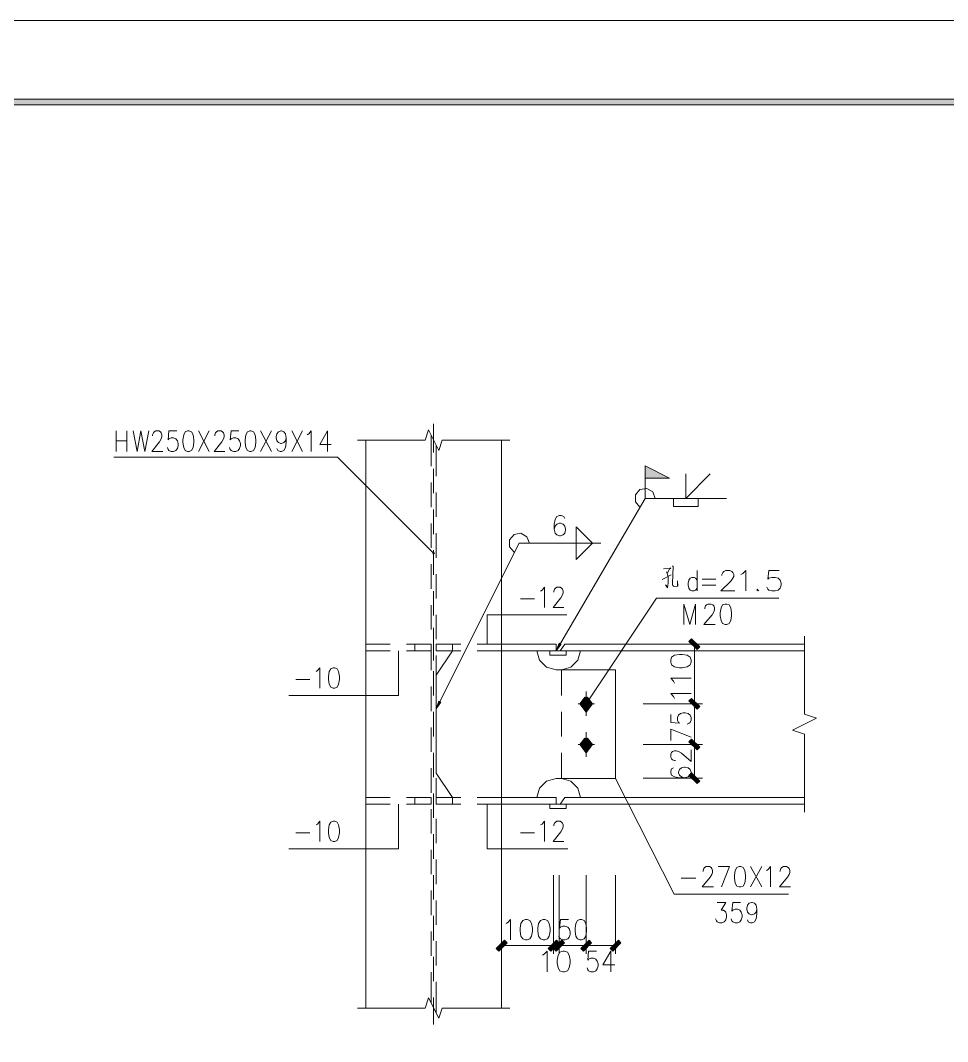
# Model space of a CAD drawing. Header units: millimetres. Extents: x 0 to 586, y 0 to 414.
# Drawn here: x 199.7 to 311.8, y 290.7 to 414.1 of the extents above; entities that cross this region are included whole.
import ezdxf

# ---------------------------------------------------------------- set-up
doc = ezdxf.new("R2010")
doc.units = ezdxf.units.MM

msp = doc.modelspace()

# ---------------------------------------------------------------- hatches: boundary and pattern name
h = msp.add_hatch(color=0)
h.dxf.hatch_style = 2
h.paths.add_polyline_path([(576.117861, 404.569083), (575.429944, 403.877639), (24.994306, 403.877639), (24.302861, 404.569083)])
h = msp.add_hatch(color=0)
h.dxf.hatch_style = 2
h.paths.add_polyline_path([(275.237222, 358.796167), (275.237222, 360.274306), (278.197028, 358.796167)])
h = msp.add_hatch(color=0)
h.dxf.hatch_style = 2
h.paths.add_polyline_path([(249.689056, 349.800333), (249.590278, 349.705083), (249.689056, 349.705083)])
h = msp.add_hatch(color=0)
h.dxf.hatch_style = 2
h.paths.add_polyline_path([(249.590278, 349.705083), (249.689056, 349.606306), (249.689056, 349.705083)])
h = msp.add_hatch(color=0)
h.dxf.hatch_style = 2
h.paths.add_polyline_path([(249.787833, 349.705083), (249.689056, 349.800333), (249.689056, 349.705083)])
h = msp.add_hatch(color=0)
h.dxf.hatch_style = 2
h.paths.add_polyline_path([(249.689056, 349.606306), (249.787833, 349.705083), (249.689056, 349.705083)])
h = msp.add_hatch(color=0)
h.dxf.hatch_style = 2
h.paths.add_polyline_path([(280.543, 339.054722), (280.856972, 339.368694), (281.84475, 338.380917), (281.530778, 338.070472)])
h = msp.add_hatch(color=0)
h.dxf.hatch_style = 2
h.paths.add_polyline_path([(264.4775, 337.929361), (264.847917, 338.857167), (265.105444, 338.705472)])
h = msp.add_hatch(color=0)
h.dxf.hatch_style = 2
h.paths.add_polyline_path([(267.952361, 332.299028), (268.301611, 332.027389), (267.913556, 331.522917), (267.352639, 331.522917)])
h = msp.add_hatch(color=0)
h.dxf.hatch_style = 2
h.paths.add_polyline_path([(268.897806, 331.522917), (268.340417, 331.522917), (267.952361, 332.027389), (268.301611, 332.299028)])
h = msp.add_hatch(color=0)
h.dxf.hatch_style = 2
h.paths.add_polyline_path([(280.543, 331.858056), (280.856972, 332.172028), (281.84475, 331.18425), (281.530778, 330.870278)])
h = msp.add_hatch(color=0)
h.dxf.hatch_style = 2
h.paths.add_polyline_path([(249.985389, 330.894972), (250.302889, 331.836889), (250.567472, 331.702833)])
h = msp.add_hatch(color=0)
h.dxf.hatch_style = 2
h.paths.add_polyline_path([(267.352639, 331.522917), (267.913556, 331.522917), (268.125222, 331.244222), (268.125222, 330.5175)])
h = msp.add_hatch(color=0)
h.dxf.hatch_style = 2
h.paths.add_polyline_path([(268.125222, 331.671083), (267.980583, 331.522917), (268.125222, 331.522917)])
h = msp.add_hatch(color=0)
h.dxf.hatch_style = 2
h.paths.add_polyline_path([(267.980583, 331.522917), (268.125222, 331.37475), (268.125222, 331.522917)])
h = msp.add_hatch(color=0)
h.dxf.hatch_style = 2
h.paths.add_polyline_path([(268.125222, 331.621694), (268.026444, 331.522917), (268.125222, 331.522917)])
h = msp.add_hatch(color=0)
h.dxf.hatch_style = 2
h.paths.add_polyline_path([(268.026444, 331.522917), (268.125222, 331.424139), (268.125222, 331.522917)])
h = msp.add_hatch(color=0)
h.dxf.hatch_style = 2
h.paths.add_polyline_path([(268.273389, 331.522917), (268.125222, 331.671083), (268.125222, 331.522917)])
h = msp.add_hatch(color=0)
h.dxf.hatch_style = 2
h.paths.add_polyline_path([(268.224, 331.522917), (268.125222, 331.621694), (268.125222, 331.522917)])
h = msp.add_hatch(color=0)
h.dxf.hatch_style = 2
h.paths.add_polyline_path([(268.125222, 331.37475), (268.273389, 331.522917), (268.125222, 331.522917)])
h = msp.add_hatch(color=0)
h.dxf.hatch_style = 2
h.paths.add_polyline_path([(268.125222, 331.424139), (268.224, 331.522917), (268.125222, 331.522917)])
h = msp.add_hatch(color=0)
h.dxf.hatch_style = 2
h.paths.add_polyline_path([(268.125222, 330.5175), (268.125222, 331.244222), (268.340417, 331.522917), (268.897806, 331.522917)])
h = msp.add_hatch(color=0)
h.dxf.hatch_style = 2
h.paths.add_polyline_path([(267.952361, 327.367194), (268.301611, 327.099083), (267.913556, 326.591083), (267.352639, 326.591083)])
h = msp.add_hatch(color=0)
h.dxf.hatch_style = 2
h.paths.add_polyline_path([(268.897806, 326.591083), (268.340417, 326.591083), (267.952361, 327.099083), (268.301611, 327.367194)])
h = msp.add_hatch(color=0)
h.dxf.hatch_style = 2
h.paths.add_polyline_path([(280.543, 326.92975), (280.856972, 327.240194), (281.84475, 326.255944), (281.530778, 325.941972)])
h = msp.add_hatch(color=0)
h.dxf.hatch_style = 2
h.paths.add_polyline_path([(267.352639, 326.591083), (267.913556, 326.591083), (268.125222, 326.315917), (268.125222, 325.585667)])
h = msp.add_hatch(color=0)
h.dxf.hatch_style = 2
h.paths.add_polyline_path([(268.125222, 326.73925), (267.980583, 326.591083), (268.125222, 326.591083)])
h = msp.add_hatch(color=0)
h.dxf.hatch_style = 2
h.paths.add_polyline_path([(267.980583, 326.591083), (268.125222, 326.442917), (268.125222, 326.591083)])
h = msp.add_hatch(color=0)
h.dxf.hatch_style = 2
h.paths.add_polyline_path([(268.273389, 326.591083), (268.125222, 326.73925), (268.125222, 326.591083)])
h = msp.add_hatch(color=0)
h.dxf.hatch_style = 2
h.paths.add_polyline_path([(268.125222, 325.585667), (268.125222, 326.315917), (268.340417, 326.591083), (268.897806, 326.591083)])
h = msp.add_hatch(color=0)
h.dxf.hatch_style = 2
h.paths.add_polyline_path([(268.125222, 326.442917), (268.273389, 326.591083), (268.125222, 326.591083)])
h = msp.add_hatch(color=0)
h.dxf.hatch_style = 2
h.paths.add_polyline_path([(280.543, 322.851639), (280.856972, 323.165611), (281.84475, 322.181361), (281.530778, 321.867389)])
h = msp.add_hatch(color=0)
h.dxf.hatch_style = 2
h.paths.add_polyline_path([(257.570111, 301.646167), (257.256139, 301.960139), (258.243917, 302.947917), (258.554361, 302.633944)])
h = msp.add_hatch(color=0)
h.dxf.hatch_style = 2
h.paths.add_polyline_path([(263.846028, 301.646167), (263.532056, 301.960139), (264.519833, 302.947917), (264.833806, 302.633944)])
h = msp.add_hatch(color=0)
h.dxf.hatch_style = 2
h.paths.add_polyline_path([(264.505722, 301.646167), (264.19175, 301.960139), (265.176, 302.947917), (265.489972, 302.633944)])
h = msp.add_hatch(color=0)
h.dxf.hatch_style = 2
h.paths.add_polyline_path([(267.790083, 301.646167), (267.476111, 301.960139), (268.463889, 302.947917), (268.777861, 302.633944)])
h = msp.add_hatch(color=0)
h.dxf.hatch_style = 2
h.paths.add_polyline_path([(271.339028, 301.646167), (271.025056, 301.960139), (272.012833, 302.947917), (272.326806, 302.633944)])

# ---------------------------------------------------------------- linework, layer by layer
at = {"color": 0, "lineweight": 0}
for points in [[(0, 0), (585.632278, 0), (585.632278, 414.0835), (0, 414.0835)], [(576.117861, 404.569083), (575.429944, 403.877639), (24.994306, 403.877639), (24.302861, 404.569083)], [(219.949889, 364.475889), (219.667667, 364.359472), (219.480694, 364.006694), (219.385444, 363.421083), (219.385444, 363.068306), (219.480694, 362.482694), (219.667667, 362.129917), (219.949889, 362.0135), (220.136861, 362.0135), (220.419083, 362.129917), (220.606056, 362.482694), (220.701306, 363.068306), (220.701306, 363.421083), (220.606056, 364.006694), (220.419083, 364.359472), (220.136861, 364.475889)], [(227.460528, 364.475889), (227.181833, 364.359472), (226.991333, 364.006694), (226.899611, 363.421083), (226.899611, 363.068306), (226.991333, 362.482694), (227.181833, 362.129917), (227.460528, 362.0135), (227.651028, 362.0135), (227.93325, 362.129917), (228.120222, 362.482694), (228.211944, 363.068306), (228.211944, 363.421083), (228.120222, 364.006694), (227.93325, 364.359472), (227.651028, 364.475889)], [(275.237222, 358.796167), (275.237222, 360.274306), (278.197028, 358.796167)], [(249.689056, 349.800333), (249.590278, 349.705083), (249.689056, 349.705083)], [(249.590278, 349.705083), (249.689056, 349.606306), (249.689056, 349.705083)], [(249.787833, 349.705083), (249.689056, 349.800333), (249.689056, 349.705083)], [(249.689056, 349.606306), (249.787833, 349.705083), (249.689056, 349.705083)], [(284.910389, 343.570278), (284.617583, 343.453861), (284.420028, 343.101083), (284.32125, 342.515472), (284.32125, 342.162694), (284.420028, 341.573556), (284.617583, 341.224306), (284.910389, 341.104361), (285.107944, 341.104361), (285.404278, 341.224306), (285.601833, 341.573556), (285.700611, 342.162694), (285.700611, 342.515472), (285.601833, 343.101083), (285.404278, 343.453861), (285.107944, 343.570278)], [(280.543, 339.054722), (280.856972, 339.368694), (281.84475, 338.380917), (281.530778, 338.070472)], [(264.4775, 337.929361), (264.847917, 338.857167), (265.105444, 338.705472)], [(278.334611, 336.560583), (278.451028, 336.214861), (278.803806, 335.982028), (279.392944, 335.865611), (279.742194, 335.865611), (280.331333, 335.982028), (280.684111, 336.214861), (280.800528, 336.560583), (280.800528, 336.793417), (280.684111, 337.139139), (280.331333, 337.371972), (279.742194, 337.484861), (279.392944, 337.484861), (278.803806, 337.371972), (278.451028, 337.139139), (278.334611, 336.793417)], [(237.542917, 335.876194), (237.260694, 335.759778), (237.073722, 335.407), (236.978472, 334.821389), (236.978472, 334.468611), (237.073722, 333.883), (237.260694, 333.530222), (237.542917, 333.410278), (237.729889, 333.410278), (238.012111, 333.530222), (238.202611, 333.883), (238.294333, 334.468611), (238.294333, 334.821389), (238.202611, 335.407), (238.012111, 335.759778), (237.729889, 335.876194)], [(267.952361, 332.299028), (268.301611, 332.027389), (267.913556, 331.522917), (267.352639, 331.522917)], [(268.897806, 331.522917), (268.340417, 331.522917), (267.952361, 332.027389), (268.301611, 332.299028)], [(280.543, 331.858056), (280.856972, 332.172028), (281.84475, 331.18425), (281.530778, 330.870278)], [(249.985389, 330.894972), (250.302889, 331.836889), (250.567472, 331.702833)], [(267.352639, 331.522917), (267.913556, 331.522917), (268.125222, 331.244222), (268.125222, 330.5175)], [(268.125222, 331.671083), (267.980583, 331.522917), (268.125222, 331.522917)], [(267.980583, 331.522917), (268.125222, 331.37475), (268.125222, 331.522917)], [(268.125222, 331.621694), (268.026444, 331.522917), (268.125222, 331.522917)], [(268.026444, 331.522917), (268.125222, 331.424139), (268.125222, 331.522917)], [(268.273389, 331.522917), (268.125222, 331.671083), (268.125222, 331.522917)], [(268.224, 331.522917), (268.125222, 331.621694), (268.125222, 331.522917)], [(268.125222, 331.37475), (268.273389, 331.522917), (268.125222, 331.522917)], [(268.125222, 331.424139), (268.224, 331.522917), (268.125222, 331.522917)], [(268.125222, 330.5175), (268.125222, 331.244222), (268.340417, 331.522917), (268.897806, 331.522917)], [(267.952361, 327.367194), (268.301611, 327.099083), (267.913556, 326.591083), (267.352639, 326.591083)], [(268.897806, 326.591083), (268.340417, 326.591083), (267.952361, 327.099083), (268.301611, 327.367194)], [(280.543, 326.92975), (280.856972, 327.240194), (281.84475, 326.255944), (281.530778, 325.941972)], [(267.352639, 326.591083), (267.913556, 326.591083), (268.125222, 326.315917), (268.125222, 325.585667)], [(268.125222, 326.73925), (267.980583, 326.591083), (268.125222, 326.591083)], [(267.980583, 326.591083), (268.125222, 326.442917), (268.125222, 326.591083)], [(268.273389, 326.591083), (268.125222, 326.73925), (268.125222, 326.591083)], [(268.125222, 325.585667), (268.125222, 326.315917), (268.340417, 326.591083), (268.897806, 326.591083)], [(268.125222, 326.442917), (268.273389, 326.591083), (268.125222, 326.591083)], [(280.543, 322.851639), (280.856972, 323.165611), (281.84475, 322.181361), (281.530778, 321.867389)], [(237.542917, 317.34125), (237.260694, 317.224833), (237.073722, 316.872056), (236.978472, 316.286444), (236.978472, 315.933667), (237.073722, 315.344528), (237.260694, 314.995278), (237.542917, 314.875333), (237.729889, 314.875333), (238.012111, 314.995278), (238.202611, 315.344528), (238.294333, 315.933667), (238.294333, 316.286444), (238.202611, 316.872056), (238.012111, 317.224833), (237.729889, 317.34125)], [(286.614306, 311.8485), (286.3215, 311.732083), (286.127472, 311.379306), (286.032222, 310.790167), (286.032222, 310.440917), (286.127472, 309.851778), (286.3215, 309.499), (286.614306, 309.382583), (286.808333, 309.382583), (287.101139, 309.499), (287.295167, 309.851778), (287.390417, 310.440917), (287.390417, 310.790167), (287.295167, 311.379306), (287.101139, 311.732083), (286.808333, 311.8485)], [(260.776861, 305.452639), (260.459361, 305.336222), (260.244167, 304.983444), (260.138333, 304.397833), (260.138333, 304.045056), (260.244167, 303.455917), (260.459361, 303.106667), (260.776861, 302.986722), (260.988528, 302.986722), (261.309556, 303.106667), (261.521222, 303.455917), (261.630583, 304.045056), (261.630583, 304.397833), (261.521222, 304.983444), (261.309556, 305.336222), (260.988528, 305.452639)], [(262.907639, 305.452639), (262.586611, 305.336222), (262.374944, 304.983444), (262.269111, 304.397833), (262.269111, 304.045056), (262.374944, 303.455917), (262.586611, 303.106667), (262.907639, 302.986722), (263.119306, 302.986722), (263.440333, 303.106667), (263.652, 303.455917), (263.757833, 304.045056), (263.757833, 304.397833), (263.652, 304.983444), (263.440333, 305.336222), (263.119306, 305.452639)], [(267.370278, 305.452639), (267.073944, 305.336222), (266.876389, 304.983444), (266.777611, 304.397833), (266.777611, 304.045056), (266.876389, 303.455917), (267.073944, 303.106667), (267.370278, 302.986722), (267.567833, 302.986722), (267.864167, 303.106667), (268.061722, 303.455917), (268.1605, 304.045056), (268.1605, 304.397833), (268.061722, 304.983444), (267.864167, 305.336222), (267.567833, 305.452639)], [(257.570111, 301.646167), (257.256139, 301.960139), (258.243917, 302.947917), (258.554361, 302.633944)], [(263.846028, 301.646167), (263.532056, 301.960139), (264.519833, 302.947917), (264.833806, 302.633944)], [(264.505722, 301.646167), (264.19175, 301.960139), (265.176, 302.947917), (265.489972, 302.633944)], [(267.790083, 301.646167), (267.476111, 301.960139), (268.463889, 302.947917), (268.777861, 302.633944)], [(271.339028, 301.646167), (271.025056, 301.960139), (272.012833, 302.947917), (272.326806, 302.633944)], [(265.292417, 301.607361), (264.957278, 301.490944), (264.735028, 301.138167), (264.622139, 300.552556), (264.622139, 300.199778), (264.735028, 299.610639), (264.957278, 299.261389), (265.292417, 299.141444), (265.518194, 299.141444), (265.853333, 299.261389), (266.075583, 299.610639), (266.188472, 300.199778), (266.188472, 300.552556), (266.075583, 301.138167), (265.853333, 301.490944), (265.518194, 301.607361)]]:
    msp.add_lwpolyline(points, close=True, dxfattribs=at)
for points in [[(249.689056, 361.8865), (249.689056, 365.336667)], [(211.310361, 362.0135), (211.310361, 364.475889)], [(212.626222, 364.475889), (212.626222, 362.0135)], [(213.377639, 364.475889), (213.846833, 362.0135), (214.316028, 364.475889), (214.785222, 362.0135), (215.254417, 364.475889)], [(215.723611, 363.890278), (215.723611, 364.006694), (215.818861, 364.243056), (215.914111, 364.359472), (216.101083, 364.475889), (216.475028, 364.475889), (216.665528, 364.359472), (216.75725, 364.243056), (216.8525, 364.006694), (216.8525, 363.773861), (216.75725, 363.5375), (216.570278, 363.184722), (215.631889, 362.0135), (216.944222, 362.0135)], [(218.637556, 364.475889), (217.695639, 364.475889), (217.603917, 363.421083), (217.695639, 363.5375), (217.977861, 363.657444), (218.260083, 363.657444), (218.542306, 363.5375), (218.729278, 363.304667), (218.824528, 362.951889), (218.824528, 362.715528), (218.729278, 362.366278), (218.542306, 362.129917), (218.260083, 362.0135), (217.977861, 362.0135), (217.695639, 362.129917), (217.603917, 362.246333), (217.508667, 362.482694)], [(221.26575, 362.0135), (222.578083, 364.475889)], [(221.26575, 364.475889), (222.578083, 362.0135)], [(223.237778, 363.890278), (223.237778, 364.006694), (223.3295, 364.243056), (223.42475, 364.359472), (223.611722, 364.475889), (223.989194, 364.475889), (224.176167, 364.359472), (224.271417, 364.243056), (224.363139, 364.006694), (224.363139, 363.773861), (224.271417, 363.5375), (224.080917, 363.184722), (223.142528, 362.0135), (224.458389, 362.0135)], [(226.148194, 364.475889), (225.209806, 364.475889), (225.114556, 363.421083), (225.209806, 363.5375), (225.492028, 363.657444), (225.770722, 363.657444), (226.052944, 363.5375), (226.239917, 363.304667), (226.335167, 362.951889), (226.335167, 362.715528), (226.239917, 362.366278), (226.052944, 362.129917), (225.770722, 362.0135), (225.492028, 362.0135), (225.209806, 362.129917), (225.114556, 362.246333), (225.019306, 362.482694)], [(228.776389, 362.0135), (230.09225, 364.475889)], [(228.776389, 364.475889), (230.09225, 362.0135)], [(231.873778, 363.657444), (231.782056, 363.304667), (231.595083, 363.068306), (231.312861, 362.951889), (231.217611, 362.951889), (230.935389, 363.068306), (230.748417, 363.304667), (230.653167, 363.657444), (230.653167, 363.773861), (230.748417, 364.126639), (230.935389, 364.359472), (231.217611, 364.475889), (231.312861, 364.475889), (231.595083, 364.359472), (231.782056, 364.126639), (231.873778, 363.657444), (231.873778, 363.068306), (231.782056, 362.482694), (231.595083, 362.129917), (231.312861, 362.0135), (231.122361, 362.0135), (230.843667, 362.129917), (230.748417, 362.366278)], [(232.533472, 362.0135), (233.845806, 364.475889)], [(232.533472, 364.475889), (233.845806, 362.0135)], [(234.41025, 364.006694), (234.597222, 364.126639), (234.879444, 364.475889), (234.879444, 362.0135)], [(236.851472, 364.475889), (235.913083, 362.835472), (237.320667, 362.835472)], [(236.851472, 364.475889), (236.851472, 362.0135)], [(248.662472, 363.368167), (249.075222, 364.599361)], [(249.075222, 364.599361), (250.306417, 362.133444)], [(211.310361, 363.304667), (212.626222, 363.304667)], [(240.488611, 363.368167), (248.662472, 363.368167)], [(241.472861, 294.745833), (241.472861, 363.368167)], [(249.392722, 363.957306), (249.392722, 360.210806)], [(249.985389, 359.029), (249.985389, 362.7755)], [(250.306417, 362.133444), (250.715639, 363.368167)], [(250.715639, 363.368167), (258.893028, 363.368167)], [(257.90525, 363.368167), (257.90525, 294.745833)], [(238.072083, 361.322056), (211.017556, 361.322056)], [(249.689056, 349.705083), (238.072083, 361.322056)], [(249.689056, 356.958194), (249.689056, 359.914472)], [(280.169056, 356.33025), (283.125333, 359.290056)], [(280.169056, 356.33025), (280.169056, 359.290056)], [(249.392722, 358.238778), (249.392722, 355.2825)], [(275.237222, 356.33025), (275.237222, 358.796167)], [(249.985389, 354.097167), (249.985389, 357.056972)], [(276.471944, 356.33025), (276.182667, 357.120472), (275.455944, 357.543806), (274.626917, 357.399167), (274.083639, 356.757111), (274.080111, 355.913972), (274.616333, 355.268389)], [(264.4775, 337.929361), (275.237222, 356.33025)], [(275.237222, 356.33025), (285.097361, 356.33025)], [(278.690917, 356.33025), (278.690917, 355.346)], [(278.690917, 355.346), (281.647194, 355.346)], [(281.647194, 356.33025), (281.647194, 355.346)], [(249.689056, 352.029889), (249.689056, 354.986167)], [(265.535833, 353.913722), (265.43, 354.146556), (265.108972, 354.262972), (264.897306, 354.262972), (264.579806, 354.146556), (264.368139, 353.793778), (264.262306, 353.208167), (264.262306, 352.622556), (264.368139, 352.149833), (264.579806, 351.917), (264.897306, 351.800583), (265.003139, 351.800583), (265.324167, 351.917), (265.535833, 352.149833), (265.641667, 352.502611), (265.641667, 352.622556), (265.535833, 352.971806), (265.324167, 353.208167), (265.003139, 353.324583), (264.897306, 353.324583), (264.579806, 353.208167), (264.368139, 352.971806), (264.262306, 352.622556)], [(249.392722, 353.310472), (249.392722, 350.350667)], [(266.92225, 350.911583), (266.92225, 352.883611)], [(266.92225, 352.883611), (268.894278, 350.911583)], [(249.985389, 349.168861), (249.985389, 352.128667)], [(261.253111, 350.911583), (260.967361, 351.701806), (260.237111, 352.125139), (259.408083, 351.9805), (258.864806, 351.338444), (258.861278, 350.495306), (259.401028, 349.849722)], [(249.985389, 330.894972), (260.021917, 350.911583)], [(260.021917, 350.911583), (269.882056, 350.911583)], [(266.92225, 350.911583), (266.92225, 348.939556)], [(266.92225, 348.939556), (268.894278, 350.911583)], [(249.689056, 347.098056), (249.689056, 350.057861)], [(249.738444, 349.705083), (249.756083, 349.705083)], [(249.392722, 348.382167), (249.392722, 345.422361)], [(278.549806, 348.20225), (278.638, 348.085833), (278.620361, 348.110528), (278.567444, 346.082056), (278.567444, 345.919778), (278.585083, 345.803361), (278.620361, 345.7575), (278.673278, 345.711639), (278.779111, 345.686944), (279.103667, 345.711639), (279.174222, 345.711639), (279.2095, 345.732806), (279.174222, 346.385444), (279.174222, 345.711639)], [(249.985389, 344.240556), (249.985389, 347.196833)], [(277.318611, 346.547722), (278.387528, 347.108639)], [(277.459722, 347.807139), (278.334611, 347.877694), (278.281694, 347.923556), (277.925389, 347.270917), (277.868944, 347.362639), (277.816028, 347.457889)], [(277.925389, 347.270917), (277.960667, 347.108639), (278.013583, 346.875806), (278.013583, 346.664139), (278.031222, 346.456), (278.013583, 346.223167), (278.013583, 346.036194), (277.995944, 345.873917), (277.978306, 345.711639), (277.960667, 345.595222), (277.943028, 345.545833), (277.692556, 345.895083), (277.943028, 345.595222)], [(281.523722, 346.438361), (281.340278, 346.674722), (281.160361, 346.791139), (280.888722, 346.791139), (280.708806, 346.674722), (280.525361, 346.438361), (280.437167, 346.085583), (280.437167, 345.85275), (280.525361, 345.499972), (280.708806, 345.263611), (280.888722, 345.147194), (281.160361, 345.147194), (281.340278, 345.263611), (281.523722, 345.499972)], [(281.523722, 347.613111), (281.523722, 345.147194)], [(284.501167, 347.023972), (284.501167, 347.143917), (284.621111, 347.37675), (284.744583, 347.496694), (284.988, 347.613111), (285.474833, 347.613111), (285.71825, 347.496694), (285.838194, 347.37675), (285.961667, 347.143917), (285.961667, 346.907556), (285.838194, 346.674722), (285.594778, 346.321944), (284.377694, 345.147194), (286.081611, 345.147194)], [(286.811861, 347.143917), (287.055278, 347.260333), (287.418639, 347.613111), (287.418639, 345.147194)], [(291.43325, 347.613111), (290.216167, 347.613111), (290.092694, 346.554778), (290.216167, 346.674722), (290.579528, 346.791139), (290.946417, 346.791139), (291.309778, 346.674722), (291.553194, 346.438361), (291.676667, 346.085583), (291.676667, 345.85275), (291.553194, 345.499972), (291.309778, 345.263611), (290.946417, 345.147194), (290.579528, 345.147194), (290.216167, 345.263611), (290.092694, 345.383556), (289.97275, 345.616389)], [(262.614833, 345.136611), (262.805333, 345.253028), (263.084028, 345.605806), (263.084028, 343.143417)], [(264.212917, 345.020194), (264.212917, 345.136611), (264.304639, 345.372972), (264.399889, 345.489389), (264.586861, 345.605806), (264.964333, 345.605806), (265.151306, 345.489389), (265.246556, 345.372972), (265.338278, 345.136611), (265.338278, 344.903778), (265.246556, 344.667417), (265.056056, 344.314639), (264.117667, 343.143417), (265.433528, 343.143417)], [(282.155194, 346.554778), (283.788556, 346.554778)], [(282.155194, 345.85275), (283.788556, 345.85275)], [(249.689056, 342.16975), (249.689056, 345.126028)], [(268.125222, 331.522917), (276.630694, 344.261722)], [(276.630694, 344.261722), (291.419139, 344.261722)], [(288.879139, 345.383556), (288.755667, 345.263611), (288.879139, 345.147194), (288.999083, 345.263611)], [(249.392722, 343.450333), (249.392722, 340.494056)], [(260.173611, 344.198222), (261.863417, 344.198222)], [(279.943278, 341.104361), (279.943278, 343.570278), (280.631194, 341.104361), (281.322639, 343.570278), (281.322639, 341.104361)], [(282.448, 342.984667), (282.448, 343.101083), (282.546778, 343.333917), (282.645556, 343.453861), (282.839583, 343.570278), (283.234694, 343.570278), (283.43225, 343.453861), (283.531028, 343.333917), (283.629806, 343.101083), (283.629806, 342.864722), (283.531028, 342.631889), (283.333472, 342.279111), (282.349222, 341.104361), (283.728583, 341.104361)], [(249.985389, 339.308722), (249.985389, 342.268528)], [(256.162528, 342.254417), (256.162528, 338.719583)], [(265.765139, 342.254417), (256.162528, 342.254417)], [(249.689056, 340.691611), (249.689056, 337.435472)], [(249.689056, 336.747556), (249.689056, 340.197722)], [(294.509472, 330.2635), (294.509472, 339.703833)], [(241.472861, 338.719583), (244.446778, 338.719583)], [(241.472861, 337.929361), (241.472861, 338.719583)], [(246.418806, 338.719583), (249.392722, 338.719583)], [(247.424222, 337.929361), (247.424222, 338.719583)], [(249.392722, 337.929361), (249.392722, 338.719583)], [(249.392722, 338.522028), (249.392722, 335.562222)], [(249.985389, 338.719583), (252.959306, 338.719583)], [(249.985389, 338.719583), (249.985389, 337.929361)], [(251.957417, 337.929361), (251.957417, 338.719583)], [(254.931333, 338.719583), (257.90525, 338.719583)], [(257.90525, 338.719583), (264.4775, 338.719583)], [(257.90525, 337.929361), (257.90525, 338.719583)], [(264.4775, 337.929361), (264.4775, 338.719583)], [(264.971389, 337.929361), (265.52525, 338.719583)], [(265.52525, 338.719583), (294.509472, 338.719583)], [(282.179889, 338.719583), (275.011444, 338.719583)], [(281.195639, 331.522917), (281.195639, 338.719583)], [(244.446778, 337.929361), (241.472861, 337.929361)], [(245.434556, 337.929361), (245.434556, 332.524806)], [(249.392722, 337.929361), (246.418806, 337.929361)], [(252.959306, 337.929361), (249.985389, 337.929361)], [(251.957417, 337.929361), (249.985389, 334.973083)], [(249.985389, 334.380417), (249.985389, 337.336694)], [(257.90525, 337.929361), (254.931333, 337.929361)], [(264.4775, 337.929361), (257.90525, 337.929361)], [(262.487833, 336.779306), (262.177389, 337.929361)], [(263.740194, 337.929361), (265.712222, 337.929361)], [(263.740194, 337.403722), (263.740194, 337.929361)], [(265.712222, 337.403722), (263.740194, 337.403722)], [(294.509472, 337.929361), (264.971389, 337.929361)], [(265.712222, 337.403722), (265.712222, 337.929361)], [(267.437306, 337.929361), (267.126861, 336.779306)], [(235.479167, 335.407), (235.666139, 335.523417), (235.948361, 335.876194), (235.948361, 333.410278)], [(263.327444, 335.936167), (262.487833, 336.779306)], [(264.4775, 335.62925), (263.327444, 335.936167)], [(271.677694, 335.62925), (264.4775, 335.62925)], [(266.28725, 335.936167), (265.137194, 335.62925)], [(265.137194, 335.62925), (265.137194, 332.507167)], [(267.126861, 336.779306), (266.28725, 335.936167)], [(271.677694, 322.48475), (271.677694, 335.62925)], [(233.037944, 334.468611), (234.72775, 334.468611)], [(249.689056, 335.463444), (249.689056, 332.507167)], [(249.985389, 334.973083), (249.985389, 323.140917)], [(278.803806, 334.013528), (278.687389, 334.246361), (278.334611, 334.592083), (280.800528, 334.592083)], [(249.392722, 333.590194), (249.392722, 330.633917)], [(245.434556, 332.524806), (232.18775, 332.524806)], [(249.985389, 329.452111), (249.985389, 332.408389)], [(268.125222, 333.001056), (268.125222, 330.04125)], [(278.803806, 332.161444), (278.687389, 332.394278), (278.334611, 332.74), (280.800528, 332.74)], [(269.113, 331.522917), (267.140972, 331.522917)], [(268.174611, 331.522917), (268.19225, 331.522917)], [(268.199306, 331.522917), (268.216944, 331.522917)], [(282.179889, 331.522917), (275.011444, 331.522917)], [(281.195639, 326.591083), (281.195639, 331.522917)], [(249.689056, 330.535139), (249.689056, 327.578861)], [(265.137194, 330.535139), (265.137194, 327.578861)], [(278.334611, 330.238806), (278.334611, 329.254556), (279.392944, 329.155778), (279.273, 329.254556), (279.156583, 329.550889), (279.156583, 329.843694), (279.273, 330.140028), (279.509361, 330.337583), (279.862139, 330.436361), (280.094972, 330.436361), (280.44775, 330.337583), (280.684111, 330.140028), (280.800528, 329.843694), (280.800528, 329.550889), (280.684111, 329.254556), (280.564167, 329.155778), (280.331333, 329.057)], [(293.059556, 328.330278), (295.959389, 329.780194)], [(295.959389, 329.780194), (294.509472, 330.2635)], [(249.392722, 328.661889), (249.392722, 325.705611)], [(278.334611, 327.084972), (278.334611, 328.464333), (280.800528, 327.480083)], [(294.509472, 327.8505), (293.059556, 328.330278)], [(249.985389, 324.520278), (249.985389, 327.480083)], [(268.125222, 328.069222), (268.125222, 325.112944)], [(294.509472, 318.410167), (294.509472, 327.8505)], [(269.113, 326.591083), (267.140972, 326.591083)], [(268.199306, 326.591083), (268.216944, 326.591083)], [(282.179889, 326.591083), (275.011444, 326.591083)], [(278.92375, 324.654333), (278.803806, 324.654333), (278.570972, 324.753111), (278.451028, 324.848361), (278.334611, 325.045917), (278.334611, 325.441028), (278.451028, 325.638583), (278.570972, 325.737361), (278.803806, 325.836139), (279.040167, 325.836139), (279.273, 325.737361), (279.625778, 325.539806), (280.800528, 324.555556), (280.800528, 325.934917)], [(281.195639, 322.5165), (281.195639, 326.591083)], [(249.689056, 325.606833), (249.689056, 322.647028)], [(265.137194, 325.606833), (265.137194, 322.48475)], [(249.392722, 323.733583), (249.392722, 320.773778)], [(278.687389, 323.765333), (278.451028, 323.666556), (278.334611, 323.370222), (278.334611, 323.172667), (278.451028, 322.879861), (278.803806, 322.682306), (279.392944, 322.583528), (279.978556, 322.583528), (280.44775, 322.682306), (280.684111, 322.879861), (280.800528, 323.172667), (280.800528, 323.271444), (280.684111, 323.567778), (280.44775, 323.765333), (280.094972, 323.864111), (279.978556, 323.864111), (279.625778, 323.765333), (279.392944, 323.567778), (279.273, 323.271444), (279.273, 323.172667), (279.392944, 322.879861), (279.625778, 322.682306), (279.978556, 322.583528)], [(249.985389, 323.140917), (251.957417, 320.184639)], [(249.985389, 319.591972), (249.985389, 322.54825)], [(262.487833, 321.334694), (263.327444, 322.174306)], [(263.327444, 322.174306), (264.4775, 322.48475)], [(264.4775, 322.48475), (271.677694, 322.48475)], [(265.137194, 322.48475), (266.28725, 322.174306)], [(266.28725, 322.174306), (267.126861, 321.334694)], [(271.677694, 322.48475), (278.772056, 308.497111)], [(282.179889, 322.5165), (275.011444, 322.5165)], [(262.177389, 320.184639), (262.487833, 321.334694)], [(267.126861, 321.334694), (267.437306, 320.184639)], [(241.472861, 320.184639), (244.446778, 320.184639)], [(241.472861, 319.394417), (241.472861, 320.184639)], [(246.418806, 320.184639), (249.392722, 320.184639)], [(247.424222, 319.394417), (247.424222, 320.184639)], [(249.392722, 319.394417), (249.392722, 320.184639)], [(249.689056, 320.675), (249.689056, 317.718722)], [(249.985389, 320.184639), (252.959306, 320.184639)], [(249.985389, 320.184639), (249.985389, 319.394417)], [(251.957417, 319.394417), (251.957417, 320.184639)], [(254.931333, 320.184639), (257.90525, 320.184639)], [(257.90525, 320.184639), (264.4775, 320.184639)], [(257.90525, 319.394417), (257.90525, 320.184639)], [(264.4775, 319.394417), (264.4775, 320.184639)], [(264.971389, 319.394417), (265.52525, 320.184639)], [(265.52525, 320.184639), (294.509472, 320.184639)], [(244.446778, 319.394417), (241.472861, 319.394417)], [(245.434556, 319.394417), (245.434556, 313.989861)], [(249.392722, 319.394417), (246.418806, 319.394417)], [(249.392722, 318.80175), (249.392722, 315.845472)], [(252.959306, 319.394417), (249.985389, 319.394417)], [(257.90525, 319.394417), (254.931333, 319.394417)], [(256.162528, 313.989861), (256.162528, 319.394417)], [(264.4775, 319.394417), (257.90525, 319.394417)], [(263.740194, 319.394417), (265.712222, 319.394417)], [(263.740194, 318.868778), (263.740194, 319.394417)], [(265.712222, 318.868778), (263.740194, 318.868778)], [(294.509472, 319.394417), (264.971389, 319.394417)], [(265.712222, 318.868778), (265.712222, 319.394417)], [(235.479167, 316.872056), (235.666139, 316.988472), (235.948361, 317.34125), (235.948361, 314.875333)], [(249.985389, 314.663667), (249.985389, 317.619944)], [(262.614833, 316.872056), (262.805333, 316.988472), (263.084028, 317.34125), (263.084028, 314.875333)], [(264.212917, 316.755639), (264.212917, 316.872056), (264.304639, 317.108417), (264.399889, 317.224833), (264.586861, 317.34125), (264.964333, 317.34125), (265.151306, 317.224833), (265.246556, 317.108417), (265.338278, 316.872056), (265.338278, 316.635694), (265.246556, 316.402861), (265.056056, 316.050083), (264.117667, 314.875333), (265.433528, 314.875333)], [(233.037944, 315.933667), (234.72775, 315.933667)], [(260.173611, 315.933667), (261.863417, 315.933667)], [(249.689056, 315.746694), (249.689056, 312.790417)], [(245.434556, 313.989861), (232.18775, 313.989861)], [(249.392722, 313.873444), (249.392722, 310.917167)], [(265.90625, 313.989861), (256.162528, 313.989861)], [(249.985389, 309.731833), (249.985389, 312.691639)], [(282.243389, 311.259361), (282.243389, 311.379306), (282.338639, 311.612139), (282.437417, 311.732083), (282.631444, 311.8485), (283.0195, 311.8485), (283.213528, 311.732083), (283.312306, 311.612139), (283.407556, 311.379306), (283.407556, 311.142944), (283.312306, 310.910111), (283.118278, 310.557333), (282.144611, 309.382583), (283.506333, 309.382583)], [(284.088417, 311.8485), (285.446611, 311.8485), (284.476472, 309.382583)], [(287.9725, 309.382583), (289.334222, 311.8485)], [(287.9725, 311.8485), (289.334222, 309.382583)], [(289.916306, 311.379306), (290.110333, 311.495722), (290.403139, 311.8485), (290.403139, 309.382583)], [(291.567306, 311.259361), (291.567306, 311.379306), (291.666083, 311.612139), (291.761333, 311.732083), (291.955361, 311.8485), (292.343417, 311.8485), (292.540972, 311.732083), (292.636222, 311.612139), (292.735, 311.379306), (292.735, 311.142944), (292.636222, 310.910111), (292.442194, 310.557333), (291.472056, 309.382583), (292.83025, 309.382583)], [(249.689056, 310.818389), (249.689056, 307.858583)], [(257.90525, 301.311028), (257.90525, 310.790167)], [(264.184694, 301.311028), (264.184694, 310.790167)], [(264.840861, 301.311028), (264.840861, 310.790167)], [(268.125222, 301.311028), (268.125222, 310.790167)], [(271.677694, 301.311028), (271.677694, 310.790167)], [(279.618722, 310.440917), (281.3685, 310.440917)], [(249.392722, 308.945139), (249.392722, 305.985333)], [(278.772056, 308.497111), (292.572722, 308.497111)], [(249.985389, 304.803528), (249.985389, 307.759806)], [(283.961417, 307.526972), (284.991528, 307.526972), (284.430611, 306.588583), (284.712833, 306.588583), (284.899806, 306.472167), (284.991528, 306.352222), (285.086778, 306.002972), (285.086778, 305.766611), (284.991528, 305.413833), (284.804556, 305.181), (284.522333, 305.061056), (284.240111, 305.061056), (283.961417, 305.181), (283.866167, 305.297417), (283.770917, 305.533778)], [(286.776583, 307.526972), (285.838194, 307.526972), (285.742944, 306.472167), (285.838194, 306.588583), (286.120417, 306.705), (286.402639, 306.705), (286.681333, 306.588583), (286.871833, 306.352222), (286.963556, 306.002972), (286.963556, 305.766611), (286.871833, 305.413833), (286.681333, 305.181), (286.402639, 305.061056), (286.120417, 305.061056), (285.838194, 305.181), (285.742944, 305.297417), (285.651222, 305.533778)], [(288.748611, 306.705), (288.653361, 306.352222), (288.466389, 306.119389), (288.184167, 306.002972), (288.092444, 306.002972), (287.810222, 306.119389), (287.62325, 306.352222), (287.528, 306.705), (287.528, 306.824944), (287.62325, 307.174194), (287.810222, 307.410556), (288.092444, 307.526972), (288.184167, 307.526972), (288.466389, 307.410556), (288.653361, 307.174194), (288.748611, 306.705), (288.748611, 306.119389), (288.653361, 305.533778), (288.466389, 305.181), (288.184167, 305.061056), (287.997194, 305.061056), (287.714972, 305.181), (287.62325, 305.413833)], [(249.689056, 305.886556), (249.689056, 302.930278)], [(258.434417, 304.983444), (258.646083, 305.099861), (258.967111, 305.452639), (258.967111, 302.986722)], [(265.990917, 305.452639), (265.003139, 305.452639), (264.904361, 304.397833), (265.003139, 304.51425), (265.299472, 304.630667), (265.595806, 304.630667), (265.892139, 304.51425), (266.089694, 304.277889), (266.188472, 303.925111), (266.188472, 303.692278), (266.089694, 303.3395), (265.892139, 303.106667), (265.595806, 302.986722), (265.299472, 302.986722), (265.003139, 303.106667), (264.904361, 303.223083), (264.809111, 303.455917)], [(249.392722, 304.013306), (249.392722, 301.057028)], [(249.985389, 299.875222), (249.985389, 302.8315)], [(257.90525, 302.298806), (264.184694, 302.298806)], [(264.184694, 302.298806), (264.840861, 302.298806)], [(264.840861, 302.298806), (268.125222, 302.298806)], [(268.125222, 302.298806), (271.677694, 302.298806)], [(262.837083, 301.138167), (263.059333, 301.254583), (263.394472, 301.607361), (263.394472, 299.141444)], [(269.374056, 301.607361), (268.418028, 301.607361), (268.322778, 300.552556), (268.418028, 300.668972), (268.703778, 300.785389), (268.993056, 300.785389), (269.278806, 300.668972), (269.469306, 300.432611), (269.564556, 300.083361), (269.564556, 299.847), (269.469306, 299.494222), (269.278806, 299.261389), (268.993056, 299.141444), (268.703778, 299.141444), (268.418028, 299.261389), (268.322778, 299.377806), (268.224, 299.610639)], [(271.099139, 301.607361), (270.139583, 299.963417), (271.578917, 299.963417)], [(271.099139, 301.607361), (271.099139, 299.141444)], [(249.689056, 300.95825), (249.689056, 298.001972)], [(249.392722, 299.085), (249.392722, 295.3385)], [(249.985389, 294.156694), (249.985389, 297.903194)], [(248.662472, 294.745833), (249.075222, 295.980556)], [(249.075222, 295.980556), (250.306417, 293.514639)], [(249.689056, 296.029944), (249.689056, 292.773806)], [(240.488611, 294.745833), (248.662472, 294.745833)], [(250.306417, 293.514639), (250.715639, 294.745833)], [(250.715639, 294.745833), (258.893028, 294.745833)]]:
    msp.add_lwpolyline(points, dxfattribs=at)

doc.saveas('drawing.dxf')
